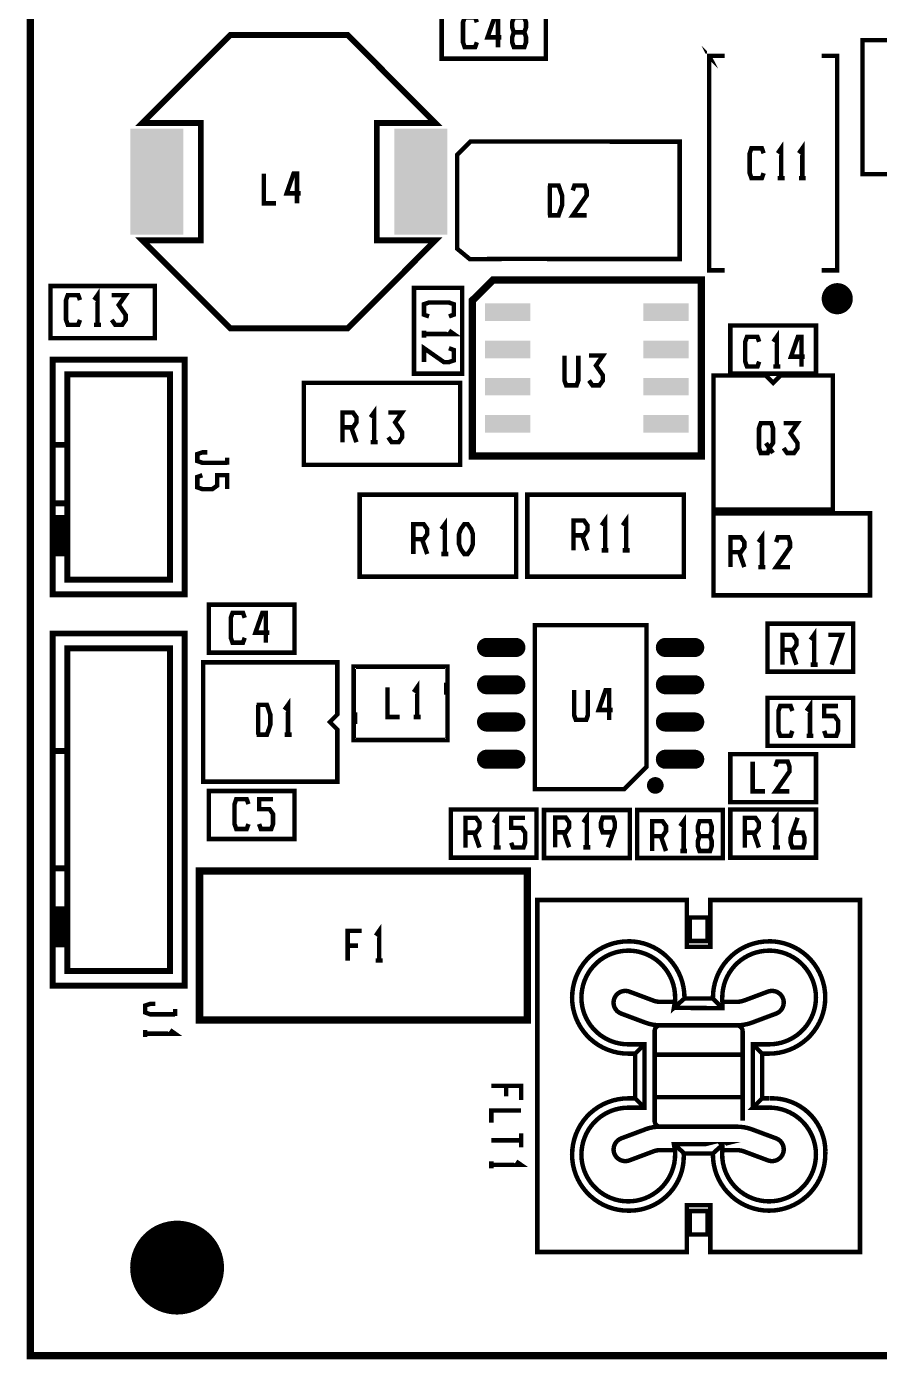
# Model space of a CAD drawing. Extents: x 0 to 130, y 331 to 429.
# Drawn here: x -0.19 to 28.88, y 338.89 to 384.32 of the extents above; entities that cross this region are included whole.
import ezdxf

# ---------------------------------------------------------------- set-up
doc = ezdxf.new("R2010")
doc.units = 0
doc.header["$MEASUREMENT"] = 0
doc.layers.get('0').update_dxf_attribs({"linetype": 'CONTINUOUS'})
for name, color, linetype in [('23-325-0_AST', 7, 'CONTINUOUS'), ('23-325-0_DRD', 1, 'CONTINUOUS'), ('THRUHOLE_NPT', 13, 'CONTINUOUS')]:
    doc.layers.add(name, color=color, linetype=linetype)

# ---------------------------------------------------------------- blocks, each defined once
blk = doc.blocks.new('RECTANGLE_50')
blk.add_solid([(0.29972, 0.7747), (0.29972, -0.7747), (-0.29972, 0.7747), (-0.29972, -0.7747)])
blk = doc.blocks.new('OBLONG_51')
at = {"const_width": 0.65024}
blk.add_lwpolyline([(0, 0.50038), (0, -0.50038)], dxfattribs=at)
at = {"const_width": 0.32512}
for points in [[(-0.16256, 0.50038, 1), (0.16256, 0.50038, 1)], [(-0.16256, -0.50038, 1), (0.16256, -0.50038, 1)]]:
    blk.add_lwpolyline(points, format="xyb", close=True, dxfattribs=at)
blk = doc.blocks.new('RECTANGLE_85')
blk.add_solid([(1.8034, 0.9017), (1.8034, -0.9017), (-1.8034, 0.9017), (-1.8034, -0.9017)])
blk = doc.blocks.new('ROUND_1')
at = {"const_width": 1.6002}
blk.add_lwpolyline([(-0.8001, 0, 1), (0.8001, 0, 1)], format="xyb", close=True, dxfattribs=at)

msp = doc.modelspace()

# ---------------------------------------------------------------- linework, layer by layer
at = {"layer": '23-325-0_AST'}
for points, const_width in [([(-0.06, 339.022), (129.939, 339.022), (129.939, 429.021), (-0.06, 429.021), (-0.06, 339.022)], 0.254), ([(17.514, 385.001), (17.514, 383.223), (13.958, 383.223), (13.958, 385.001), (17.514, 385.001)], 0.152), ([(15.159, 383.784), (15.101, 383.616), (14.745, 383.616), (14.687, 383.784), (14.687, 384.462), (14.745, 384.632), (15.101, 384.632), (15.159, 384.462)], 0.152), ([(15.997, 383.954), (15.525, 383.954), (15.761, 384.632), (15.881, 384.632), (15.881, 383.616)], 0.152), ([(16.777, 384.124), (16.836, 384.292), (16.836, 384.462), (16.777, 384.632), (16.422, 384.632), (16.363, 384.462), (16.363, 384.292), (16.422, 384.124), (16.777, 384.124), (16.836, 383.954), (16.836, 383.784), (16.777, 383.616), (16.422, 383.616), (16.363, 383.784), (16.363, 383.954), (16.422, 384.124)], 0.152), ([(10.75, 384.033), (13.749, 381.031), (11.751, 381.031), (11.751, 377.033), (13.749, 377.033), (10.75, 374.033), (6.752, 374.033), (3.752, 377.033), (5.751, 377.033), (5.751, 381.031), (3.752, 381.031), (6.752, 384.033), (10.75, 384.033)], 0.201), ([(32.373, 383.858), (32.373, 379.286), (30.595, 379.286), (30.341, 379.54), (30.087, 379.286), (28.309, 379.286), (28.309, 383.858), (32.373, 383.858)], 0.152), ([(23.61, 383.324), (23.076, 383.324), (23.102, 383.273), (23.076, 383.299), (23.076, 376.009), (23.61, 376.009)], 0.152), ([(26.912, 383.324), (27.445, 383.324), (27.445, 376.009), (26.912, 376.009)], 0.152), ([(16.081, 376.4), (14.923, 376.39), (14.491, 376.746), (14.491, 379.946), (14.948, 380.403), (22.073, 380.396), (22.073, 376.398), (20.435, 376.398), (16.081, 376.4)], 0.152), ([(24.936, 379.324), (24.875, 379.154), (24.519, 379.154), (24.461, 379.324), (24.461, 379.999), (24.519, 380.17), (24.875, 380.17), (24.936, 379.999)], 0.152), ([(25.535, 379.154), (25.535, 380.17), (25.418, 379.999)], 0.152), ([(26.256, 379.154), (26.256, 380.17), (26.137, 379.999)], 0.152), ([(8.311, 378.295), (7.897, 378.295), (7.897, 379.311)], 0.152), ([(9.15, 378.635), (8.675, 378.635), (8.913, 379.311), (9.03, 379.311), (9.03, 378.295)], 0.152), ([(17.59, 377.886), (17.946, 377.886), (18.065, 378.226), (18.065, 378.564), (17.946, 378.902), (17.59, 378.902)], 0.152), ([(17.648, 377.886), (17.648, 378.902)], 0.152), ([(18.903, 377.886), (18.428, 377.886), (18.903, 378.564), (18.903, 378.734), (18.842, 378.902), (18.487, 378.902), (18.428, 378.734)], 0.152), ([(25.654, 379.154), (25.418, 379.154)], 0.152), ([(26.373, 379.154), (26.137, 379.154)], 0.152), ([(15.009, 374.983), (15.009, 369.682), (22.81, 369.682), (22.81, 375.681), (15.71, 375.681), (15.009, 374.983)], 0.254), ([(0.623, 373.698), (0.623, 375.476), (4.179, 375.476), (4.179, 373.698), (0.623, 373.698)], 0.152), ([(1.631, 374.322), (1.57, 374.152), (1.215, 374.152), (1.156, 374.322), (1.156, 374.998), (1.215, 375.168), (1.57, 375.168), (1.631, 374.998)], 0.152), ([(2.231, 374.152), (2.231, 375.168), (2.114, 374.998)], 0.152), ([(2.713, 374.322), (2.833, 374.152), (3.069, 374.152), (3.188, 374.322), (3.188, 374.49), (2.952, 374.83), (3.188, 375.168), (2.713, 375.168)], 0.152), ([(14.656, 372.491), (14.656, 375.412), (13.018, 375.412), (13.018, 372.491), (14.656, 372.491)], 0.152), ([(27.892, 375.123), (26.998, 375.123)], 0.152), ([(27.844, 375.26), (27.044, 375.26)], 0.152), ([(27.092, 374.757), (27.092, 375.331)], 0.152), ([(27.732, 375.397), (27.158, 375.397)], 0.152), ([(27.229, 374.645), (27.229, 375.445)], 0.152), ([(27.366, 374.597), (27.366, 375.491)], 0.152), ([(27.504, 374.594), (27.504, 375.496)], 0.152), ([(27.641, 374.635), (27.641, 375.455)], 0.152), ([(27.778, 374.737), (27.778, 375.354)], 0.152), ([(13.529, 374.439), (13.358, 374.5), (13.358, 374.856), (13.529, 374.914), (14.207, 374.914), (14.374, 374.856), (14.374, 374.5), (14.207, 374.439)], 0.152), ([(27.895, 374.985), (26.993, 374.985)], 0.152), ([(27.854, 374.848), (27.034, 374.848)], 0.152), ([(27.753, 374.711), (27.135, 374.711)], 0.152), ([(2.35, 374.152), (2.114, 374.152)], 0.152), ([(13.358, 373.721), (13.358, 373.957)], 0.152), ([(13.358, 373.84), (14.374, 373.84), (14.207, 373.957)], 0.152), ([(23.8, 372.491), (26.721, 372.491), (26.721, 374.129), (23.8, 374.129), (23.8, 372.491)], 0.152), ([(24.783, 372.9), (24.725, 372.73), (24.369, 372.73), (24.308, 372.9), (24.308, 373.576), (24.369, 373.746), (24.725, 373.746), (24.783, 373.576)], 0.152), ([(25.385, 372.73), (25.385, 373.746), (25.266, 373.576)], 0.152), ([(26.34, 373.068), (25.868, 373.068), (26.104, 373.746), (26.223, 373.746), (26.223, 372.73)], 0.152), ([(13.358, 372.882), (13.358, 373.357), (14.037, 372.882), (14.207, 372.882), (14.374, 372.941), (14.374, 373.296), (14.207, 373.357)], 0.152), ([(0.702, 372.765), (0.702, 372.966), (5.2, 372.966), (5.2, 364.968), (0.702, 364.968), (0.702, 372.765)], 0.201), ([(0.702, 372.867), (0.702, 370.065), (1.202, 370.065), (1.202, 368.066), (0.702, 368.066), (0.702, 372.867)], 0.201), ([(18.619, 373.106), (18.619, 372.257), (18.56, 372.09), (18.205, 372.09), (18.144, 372.257), (18.144, 373.106)], 0.152), ([(18.982, 372.257), (19.101, 372.09), (19.337, 372.09), (19.457, 372.257), (19.457, 372.428), (19.221, 372.765), (19.457, 373.106), (18.982, 373.106)], 0.152), ([(1.202, 372.367), (1.202, 372.466), (4.702, 372.466), (4.702, 365.468), (1.202, 365.468), (1.202, 372.367)], 0.201), ([(23.229, 367.856), (23.229, 372.428), (25.007, 372.428), (25.261, 372.174), (25.515, 372.428), (27.293, 372.428), (27.293, 367.856), (23.229, 367.856)], 0.152), ([(25.502, 372.73), (25.266, 372.73)], 0.152), ([(14.593, 372.174), (9.259, 372.174), (9.259, 369.38), (14.593, 369.38), (14.593, 372.174)], 0.152), ([(10.58, 370.66), (10.935, 370.66), (11.055, 370.83), (11.055, 371), (10.935, 371.168), (10.58, 371.168), (10.58, 370.152)], 0.152), ([(11.657, 370.152), (11.657, 371.168), (11.537, 371)], 0.152), ([(12.139, 370.322), (12.256, 370.152), (12.495, 370.152), (12.612, 370.322), (12.612, 370.492), (12.375, 370.83), (12.612, 371.168), (12.139, 371.168)], 0.152), ([(10.877, 370.66), (11.055, 370.152)], 0.152), ([(24.778, 369.954), (24.837, 369.784), (25.075, 369.784), (25.134, 369.954), (25.253, 370.124), (25.253, 370.632), (25.192, 370.8), (24.837, 370.8), (24.778, 370.632), (24.778, 369.954)], 0.152), ([(25.616, 369.954), (25.736, 369.784), (25.972, 369.784), (26.091, 369.954), (26.091, 370.124), (25.853, 370.462), (26.091, 370.8), (25.616, 370.8)], 0.152), ([(11.773, 370.152), (11.537, 370.152)], 0.152), ([(25.014, 370.124), (25.253, 369.784)], 0.152), ([(5.972, 369.806), (5.802, 369.806), (5.632, 369.748), (5.632, 369.512), (5.802, 369.451), (6.648, 369.451)], 0.152), ([(6.648, 369.392), (6.648, 369.629)], 0.152), ([(5.802, 369.029), (5.632, 368.968), (5.632, 368.613), (5.802, 368.554), (6.14, 368.554), (6.31, 368.674), (6.31, 369.029), (6.648, 369.029), (6.648, 368.554)], 0.152), ([(16.498, 368.364), (11.164, 368.364), (11.164, 365.57), (16.498, 365.57), (16.498, 368.364)], 0.152), ([(22.213, 368.364), (16.879, 368.364), (16.879, 365.57), (22.213, 365.57), (22.213, 368.364)], 0.152), ([(0.702, 366.367), (0.702, 367.566)], 0.201), ([(1.202, 367.566), (0.702, 367.566)], 0.201), ([(1.202, 367.398), (0.702, 367.398)], 0.201), ([(0.869, 366.367), (0.869, 367.566)], 0.201), ([(1.049, 366.367), (1.049, 367.566)], 0.201), ([(1.202, 366.367), (1.202, 367.566)], 0.201), ([(14.07, 366.342), (14.07, 367.358), (13.95, 367.19)], 0.152), ([(18.454, 366.977), (18.809, 366.977), (18.929, 367.147), (18.929, 367.317), (18.809, 367.485), (18.454, 367.485), (18.454, 366.469)], 0.152), ([(19.531, 366.469), (19.531, 367.485), (19.411, 367.317)], 0.152), ([(20.249, 366.469), (20.249, 367.485), (20.13, 367.317)], 0.152), ([(23.229, 364.935), (28.563, 364.935), (28.563, 367.729), (23.229, 367.729), (23.229, 364.935)], 0.152), ([(1.202, 367.218), (0.702, 367.218)], 0.201), ([(1.202, 367.04), (0.702, 367.04)], 0.201), ([(12.993, 366.85), (13.348, 366.85), (13.468, 367.02), (13.468, 367.19), (13.348, 367.358), (12.993, 367.358), (12.993, 366.342)], 0.152), ([(14.73, 366.342), (14.611, 366.512), (14.552, 366.682), (14.552, 367.02), (14.611, 367.19), (14.73, 367.358), (14.847, 367.358), (14.966, 367.19), (15.025, 367.02), (15.025, 366.682), (14.966, 366.512), (14.847, 366.342), (14.73, 366.342)], 0.152), ([(18.751, 366.977), (18.929, 366.469)], 0.152), ([(24.88, 365.897), (24.88, 366.913), (24.76, 366.746)], 0.152), ([(1.202, 366.86), (0.702, 366.86)], 0.201), ([(1.202, 366.68), (0.702, 366.68)], 0.201), ([(1.202, 366.499), (0.702, 366.499)], 0.201), ([(13.29, 366.85), (13.468, 366.342)], 0.152), ([(23.803, 366.405), (24.158, 366.405), (24.278, 366.575), (24.278, 366.746), (24.158, 366.913), (23.803, 366.913), (23.803, 365.897)], 0.152), ([(25.835, 365.897), (25.362, 365.897), (25.835, 366.575), (25.835, 366.746), (25.776, 366.913), (25.421, 366.913), (25.362, 366.746)], 0.152), ([(1.202, 366.367), (0.702, 366.367)], 0.201), ([(14.186, 366.342), (13.95, 366.342)], 0.152), ([(19.647, 366.469), (19.411, 366.469)], 0.152), ([(20.369, 366.469), (20.13, 366.469)], 0.152), ([(24.1, 366.405), (24.278, 365.897)], 0.152), ([(24.997, 365.897), (24.76, 365.897)], 0.152), ([(8.941, 364.617), (6.02, 364.617), (6.02, 362.979), (8.941, 362.979), (8.941, 364.617)], 0.152), ([(7.247, 363.489), (7.186, 363.322), (6.831, 363.322), (6.772, 363.489), (6.772, 364.168), (6.831, 364.338), (7.186, 364.338), (7.247, 364.168)], 0.152), ([(8.085, 363.66), (7.61, 363.66), (7.847, 364.338), (7.966, 364.338), (7.966, 363.322)], 0.152), ([(20.181, 358.331), (20.943, 359.093), (20.943, 363.919), (17.133, 363.919), (17.133, 358.331), (20.181, 358.331)], 0.152), ([(25.07, 362.331), (27.991, 362.331), (27.991, 363.969), (25.07, 363.969), (25.07, 362.331)], 0.152), ([(26.655, 362.57), (26.655, 363.586), (26.536, 363.416)], 0.152), ([(0.702, 363.533), (0.702, 363.632), (5.2, 363.632), (5.2, 351.633), (0.702, 351.633), (0.702, 363.533)], 0.201), ([(25.578, 363.078), (25.934, 363.078), (26.053, 363.248), (26.053, 363.416), (25.934, 363.586), (25.578, 363.586), (25.578, 362.57)], 0.152), ([(27.255, 362.57), (27.61, 363.586), (27.138, 363.586)], 0.152), ([(1.202, 363.032), (1.202, 363.131), (4.702, 363.131), (4.702, 352.133), (1.202, 352.133), (1.202, 363.032)], 0.201), ([(25.875, 363.078), (26.053, 362.57)], 0.152), ([(5.83, 362.649), (10.402, 362.649), (10.402, 360.871), (10.148, 360.617), (10.402, 360.363), (10.402, 358.585), (5.83, 358.585), (5.83, 362.649)], 0.152), ([(11.011, 362.501), (10.961, 362.501), (10.961, 362.453), (10.961, 360.053), (10.961, 360.002), (11.011, 360.002)], 0.152), ([(11.011, 362.501), (14.11, 362.501)], 0.152), ([(14.11, 360.002), (14.161, 360.002), (14.161, 360.053), (14.161, 362.453), (14.161, 362.501), (14.11, 362.501)], 0.152), ([(26.772, 362.57), (26.536, 362.57)], 0.152), ([(13.127, 360.787), (13.127, 361.803), (13.01, 361.633)], 0.152), ([(14.11, 361.551), (14.11, 361.953)], 0.152), ([(12.528, 360.787), (12.111, 360.787), (12.111, 361.803)], 0.152), ([(18.946, 361.704), (18.946, 360.858), (18.888, 360.688), (18.532, 360.688), (18.474, 360.858), (18.474, 361.704)], 0.152), ([(19.785, 361.026), (19.312, 361.026), (19.548, 361.704), (19.668, 361.704), (19.668, 360.688)], 0.152), ([(7.648, 360.185), (8.004, 360.185), (8.121, 360.523), (8.121, 360.863), (8.004, 361.201), (7.648, 361.201)], 0.152), ([(7.707, 360.185), (7.707, 361.201)], 0.152), ([(8.723, 360.185), (8.723, 361.201), (8.603, 361.031)], 0.152), ([(27.991, 361.442), (25.07, 361.442), (25.07, 359.804), (27.991, 359.804), (27.991, 361.442)], 0.152), ([(25.916, 360.314), (25.855, 360.147), (25.5, 360.147), (25.441, 360.314), (25.441, 360.993), (25.5, 361.163), (25.855, 361.163), (25.916, 360.993)], 0.152), ([(26.516, 360.147), (26.516, 361.163), (26.399, 360.993)], 0.152), ([(26.998, 360.314), (27.059, 360.147), (27.415, 360.147), (27.473, 360.314), (27.473, 360.655), (27.354, 360.822), (26.998, 360.822), (26.998, 361.163), (27.473, 361.163)], 0.152), ([(11.011, 360.952), (11.011, 360.551)], 0.152), ([(13.247, 360.787), (13.01, 360.787)], 0.152), ([(8.842, 360.185), (8.603, 360.185)], 0.152), ([(26.635, 360.147), (26.399, 360.147)], 0.152), ([(14.11, 360.002), (11.011, 360.002)], 0.152), ([(0.702, 359.532), (0.702, 355.631), (1.202, 355.631), (1.202, 359.631), (0.702, 359.631), (0.702, 359.532)], 0.201), ([(23.8, 357.886), (26.721, 357.886), (26.721, 359.524), (23.8, 359.524), (23.8, 357.886)], 0.152), ([(24.979, 358.252), (24.562, 358.252), (24.562, 359.268)], 0.152), ([(25.817, 358.252), (25.342, 358.252), (25.817, 358.93), (25.817, 359.098), (25.756, 359.268), (25.4, 359.268), (25.342, 359.098)], 0.152), ([(21.448, 358.425), (21.037, 358.425)], 0.152), ([(21.42, 358.562), (21.062, 358.562)], 0.152), ([(21.136, 358.277), (21.136, 358.635)], 0.152), ([(21.273, 358.249), (21.273, 358.663)], 0.152), ([(21.41, 358.333), (21.41, 358.58)], 0.152), ([(8.941, 358.267), (6.02, 358.267), (6.02, 356.629), (8.941, 356.629), (8.941, 358.267)], 0.152), ([(7.374, 357.139), (7.313, 356.972), (6.958, 356.972), (6.899, 357.139), (6.899, 357.818), (6.958, 357.988), (7.313, 357.988), (7.374, 357.818)], 0.152), ([(7.737, 357.139), (7.796, 356.972), (8.151, 356.972), (8.212, 357.139), (8.212, 357.48), (8.093, 357.647), (7.737, 357.647), (7.737, 357.988), (8.212, 357.988)], 0.152), ([(21.364, 358.287), (21.118, 358.287)], 0.152), ([(17.196, 357.632), (14.275, 357.632), (14.275, 355.994), (17.196, 355.994), (17.196, 357.632)], 0.152), ([(15.848, 356.337), (15.848, 357.353), (15.731, 357.183)], 0.152), ([(17.45, 355.981), (20.371, 355.981), (20.371, 357.619), (17.45, 357.619), (17.45, 355.981)], 0.152), ([(18.908, 356.347), (18.908, 357.363), (18.789, 357.193)], 0.152), ([(20.625, 355.981), (23.546, 355.981), (23.546, 357.619), (20.625, 357.619), (20.625, 355.981)], 0.152), ([(22.21, 356.22), (22.21, 357.236), (22.091, 357.066)], 0.152), ([(26.721, 357.632), (23.8, 357.632), (23.8, 355.994), (26.721, 355.994), (26.721, 357.632)], 0.152), ([(25.373, 356.337), (25.373, 357.353), (25.256, 357.183)], 0.152), ([(14.773, 356.845), (15.129, 356.845), (15.248, 357.012), (15.248, 357.183), (15.129, 357.353), (14.773, 357.353), (14.773, 356.337)], 0.152), ([(16.33, 356.504), (16.391, 356.337), (16.747, 356.337), (16.805, 356.504), (16.805, 356.845), (16.686, 357.012), (16.33, 357.012), (16.33, 357.353), (16.805, 357.353)], 0.152), ([(17.831, 356.855), (18.187, 356.855), (18.306, 357.025), (18.306, 357.193), (18.187, 357.363), (17.831, 357.363), (17.831, 356.347)], 0.152), ([(19.805, 356.855), (19.449, 356.855), (19.391, 357.025), (19.391, 357.193), (19.449, 357.363), (19.805, 357.363), (19.863, 357.193), (19.863, 357.025), (19.627, 356.347)], 0.152), ([(21.133, 356.728), (21.489, 356.728), (21.608, 356.898), (21.608, 357.066), (21.489, 357.236), (21.133, 357.236), (21.133, 356.22)], 0.152), ([(23.107, 356.728), (23.165, 356.898), (23.165, 357.066), (23.107, 357.236), (22.751, 357.236), (22.693, 357.066), (22.693, 356.898), (22.751, 356.728), (23.107, 356.728), (23.165, 356.558), (23.165, 356.39), (23.107, 356.22), (22.751, 356.22), (22.693, 356.39), (22.693, 356.558), (22.751, 356.728)], 0.152), ([(24.298, 356.845), (24.654, 356.845), (24.773, 357.012), (24.773, 357.183), (24.654, 357.353), (24.298, 357.353), (24.298, 356.337)], 0.152), ([(25.916, 356.845), (26.272, 356.845), (26.33, 356.675), (26.33, 356.504), (26.272, 356.337), (25.916, 356.337), (25.855, 356.504), (25.855, 356.675), (26.094, 357.353)], 0.152), ([(15.07, 356.845), (15.248, 356.337)], 0.152), ([(18.128, 356.855), (18.306, 356.347)], 0.152), ([(21.43, 356.728), (21.608, 356.22)], 0.152), ([(24.595, 356.845), (24.773, 356.337)], 0.152), ([(15.967, 356.337), (15.731, 356.337)], 0.152), ([(19.025, 356.347), (18.789, 356.347)], 0.152), ([(22.327, 356.22), (22.091, 356.22)], 0.152), ([(25.492, 356.337), (25.256, 356.337)], 0.152), ([(5.703, 350.457), (16.879, 350.457), (16.879, 355.537), (5.703, 355.537), (5.703, 350.457)], 0.254), ([(0.702, 353.032), (0.702, 354.231)], 0.201), ([(1.202, 354.231), (0.702, 354.231)], 0.201), ([(0.869, 353.032), (0.869, 354.231)], 0.201), ([(1.049, 353.032), (1.049, 354.231)], 0.201), ([(1.202, 353.032), (1.202, 354.231)], 0.201), ([(23.12, 354.551), (23.12, 352.951), (22.319, 352.951), (22.319, 354.551), (17.222, 354.551), (17.222, 342.552), (22.319, 342.552), (22.319, 344.152), (23.12, 344.152), (23.12, 342.552), (28.22, 342.552), (28.22, 354.551), (23.12, 354.551)], 0.152), ([(1.202, 354.063), (0.702, 354.063)], 0.201), ([(1.202, 353.883), (0.702, 353.883)], 0.201), ([(22.319, 353.853), (22.421, 353.853)], 0.152), ([(23.02, 353.952), (23.02, 353.152), (22.421, 353.152), (22.421, 353.952), (23.02, 353.952)], 0.152), ([(23.02, 353.853), (23.12, 353.853)], 0.152), ([(1.202, 353.705), (0.702, 353.705)], 0.201), ([(1.202, 353.525), (0.702, 353.525)], 0.201), ([(1.202, 353.345), (0.702, 353.345)], 0.201), ([(10.757, 352.486), (10.757, 353.502), (11.232, 353.502)], 0.152), ([(11.832, 352.486), (11.832, 353.502), (11.715, 353.334)], 0.152), ([(1.202, 353.164), (0.702, 353.164)], 0.201), ([(1.202, 353.032), (0.702, 353.032)], 0.201), ([(11.113, 352.994), (10.757, 352.994)], 0.152), ([(11.951, 352.486), (11.715, 352.486)], 0.152), ([(21.176, 351.122), (20.361, 351.427)], 0.152), ([(22.236, 351.193), (21.877, 350.876), (21.911, 351.079), (21.42, 351.079)], 0.152), ([(21.877, 350.876), (23.531, 350.863), (23.531, 351.079)], 0.152), ([(21.905, 351.023), (21.912, 351.079)], 0.152), ([(22.236, 351.193), (22.235, 351.229)], 0.152), ([(22.236, 351.193), (23.206, 351.193), (23.485, 350.914)], 0.152), ([(23.531, 351.079), (24.021, 351.079)], 0.152), ([(24.265, 351.122), (25.08, 351.427)], 0.152), ([(4.194, 351.01), (4.024, 351.01), (3.856, 350.952), (3.856, 350.716), (4.024, 350.655), (4.872, 350.655)], 0.152), ([(4.872, 350.596), (4.872, 350.833)], 0.152), ([(20.082, 350.678), (20.895, 350.373)], 0.152), ([(25.36, 350.678), (24.544, 350.373)], 0.152), ([(21.42, 350.279), (24.021, 350.279)], 0.152), ([(3.856, 349.878), (3.856, 350.114)], 0.152), ([(3.856, 349.994), (4.872, 349.994), (4.702, 350.114)], 0.152), ([(21.22, 350.078), (21.22, 347.828), (24.219, 347.828), (24.219, 347.025)], 0.152), ([(24.219, 350.078), (24.219, 349.278), (24.219, 347.828)], 0.152), ([(20.32, 347.472), (20.874, 347.472), (20.874, 349.631), (20.32, 349.631)], 0.152), ([(20.32, 347.79), (20.557, 347.79), (20.557, 349.314), (20.32, 349.314)], 0.152), ([(20.557, 349.314), (20.874, 349.631)], 0.152), ([(24.219, 349.278), (24.021, 349.278), (21.42, 349.278), (21.22, 349.278)], 0.152), ([(25.121, 349.631), (24.567, 349.631), (24.567, 347.472)], 0.152), ([(24.885, 347.79), (24.885, 349.314), (24.567, 349.631)], 0.152), ([(25.121, 349.314), (24.885, 349.314)], 0.152), ([(15.652, 348.214), (16.668, 348.214), (16.668, 347.739)], 0.152), ([(16.16, 347.858), (16.16, 348.214)], 0.152), ([(20.874, 347.472), (20.557, 347.79)], 0.152), ([(21.22, 347.025), (21.22, 347.828)], 0.152), ([(25.121, 347.79), (24.885, 347.79), (24.567, 347.472), (25.121, 347.472)], 0.152), ([(25.218, 347.792), (25.134, 347.79)], 0.152), ([(15.652, 346.959), (15.652, 347.376), (16.668, 347.376)], 0.152), ([(16.668, 346.121), (16.668, 346.596)], 0.152), ([(20.895, 346.73), (20.082, 346.426)], 0.152), ([(24.021, 346.827), (21.42, 346.827)], 0.152), ([(25.36, 346.426), (24.544, 346.73)], 0.152), ([(15.652, 346.36), (16.668, 346.36)], 0.152), ([(23.531, 346.027), (23.534, 346.189), (23.508, 346.215), (23.559, 346.228), (21.877, 346.228), (21.911, 346.027)], 0.152), ([(21.877, 346.228), (22.236, 345.91), (23.206, 345.91), (23.562, 346.228)], 0.152), ([(21.911, 346.027), (21.905, 346.08)], 0.152), ([(15.652, 345.402), (15.652, 345.638)], 0.152), ([(15.652, 345.521), (16.668, 345.521), (16.498, 345.638)], 0.152), ([(20.361, 345.676), (21.176, 345.981)], 0.152), ([(21.42, 346.027), (21.911, 346.027)], 0.152), ([(22.213, 345.806), (22.211, 345.885)], 0.152), ([(23.206, 345.91), (23.206, 345.877)], 0.152), ([(23.531, 346.027), (24.021, 346.027)], 0.152), ([(24.265, 345.981), (25.08, 345.676)], 0.152), ([(27.039, 345.885), (27.041, 345.968)], 0.152), ([(20.32, 343.962), (20.369, 343.964)], 0.152), ([(23.02, 343.952), (23.02, 343.152), (22.421, 343.152), (22.421, 343.952), (23.02, 343.952)], 0.152), ([(22.421, 343.251), (22.319, 343.251)], 0.152), ([(23.12, 343.251), (23.02, 343.251)], 0.152)]:
    msp.add_lwpolyline(points, dxfattribs=dict(at, const_width=const_width))
at = {"layer": '23-325-0_AST', "const_width": 0.152}
for points in [[(27.445, 375.499, 0.414214), (26.991, 375.044)], [(27.9, 375.044, 0.414214), (27.445, 375.499)], [(26.991, 375.044, 0.414214), (27.445, 374.589)], [(27.445, 374.589, 0.414214), (27.9, 375.044)], [(11.011, 362.501, 0.414214), (10.963, 362.453)], [(14.161, 362.453, 0.414214), (14.11, 362.504)], [(10.961, 360.053, 0.414214), (11.011, 360.002)], [(14.11, 360.002, 0.414214), (14.161, 360.053)], [(21.242, 358.663, 0.414214), (21.034, 358.455)], [(21.034, 358.455, 0.414214), (21.242, 358.247)], [(21.451, 358.455, 0.414214), (21.242, 358.663)], [(21.242, 358.247, 0.414214), (21.451, 358.455)], [(20.32, 353.141, 0.414214), (18.408, 351.229)], [(22.236, 351.229, 0.414214), (20.32, 353.144)], [(25.121, 353.141, 0.414214), (23.208, 351.229)], [(27.036, 351.229, 0.414214), (25.121, 353.144)], [(20.32, 352.824, 0.414214), (18.725, 351.229)], [(21.918, 351.229, 0.414214), (20.32, 352.826)], [(25.121, 352.824, 0.414214), (23.526, 351.229)], [(26.719, 351.229, 0.414214), (25.121, 352.826)], [(18.405, 351.229, 0.414214), (20.32, 349.314)], [(18.723, 351.229, 0.414214), (20.32, 349.631)], [(20.221, 351.452, 0.414214), (19.82, 351.051)], [(19.82, 351.051, 0.312843), (20.082, 350.678)], [(20.361, 351.427, 0.089187), (20.221, 351.452)], [(21.176, 351.122, 0.089291), (21.42, 351.078)], [(21.911, 351.079, 0.023497), (21.918, 351.229)], [(23.523, 351.229, 0.023497), (23.53, 351.079)], [(24.021, 351.079, 0.089291), (24.265, 351.123)], [(25.22, 351.452, 0.089187), (25.08, 351.427)], [(25.121, 349.631, 0.414214), (26.719, 351.229)], [(25.121, 349.314, 0.414214), (27.036, 351.229)], [(25.596, 351.191, 0.313447), (25.22, 351.452)], [(25.36, 350.678, 0.312838), (25.619, 351.051)], [(25.621, 351.051, 0.089188), (25.596, 351.191)], [(20.895, 350.373, 0.089784), (21.42, 350.278)], [(21.42, 350.279, 0.414214), (21.22, 350.078)], [(24.021, 350.279, 0.089384), (24.544, 350.373)], [(24.219, 350.078, 0.414214), (24.021, 350.276)], [(20.32, 347.79, 0.414214), (18.408, 345.877)], [(20.32, 347.472, 0.414214), (18.725, 345.877)], [(26.719, 345.877, 0.414214), (25.121, 347.475)], [(27.041, 345.968, 0.414214), (25.218, 347.792)], [(21.22, 347.025, 0.414214), (21.42, 346.824)], [(21.42, 346.827, 0.089784), (20.894, 346.732)], [(24.544, 346.73, 0.089384), (24.021, 346.825)], [(19.82, 346.052, 0.414214), (20.221, 345.651)], [(20.082, 346.426, 0.312838), (19.823, 346.052)], [(21.905, 346.08, 0.023485), (21.879, 346.228)], [(25.621, 346.052, 0.312843), (25.36, 346.426)], [(25.596, 345.913, 0.089187), (25.621, 346.052)], [(18.405, 345.877, 0.414214), (20.32, 343.962)], [(18.723, 345.877, 0.414214), (20.32, 344.279)], [(20.221, 345.651, 0.089187), (20.361, 345.676)], [(20.32, 344.279, 0.414214), (21.918, 345.877)], [(20.369, 343.962, 0.414214), (22.213, 345.806)], [(21.42, 346.027, 0.089291), (21.176, 345.983)], [(21.918, 345.877, 0.023497), (21.911, 346.027)], [(23.206, 345.877, 0.414214), (25.121, 343.962)], [(23.523, 345.877, 0.414214), (25.121, 344.279)], [(23.531, 346.027, 0.023497), (23.524, 345.877)], [(24.265, 345.981, 0.089291), (24.021, 346.025)], [(25.08, 345.676, 0.089187), (25.22, 345.651)], [(25.121, 344.279, 0.414214), (26.719, 345.877)], [(25.121, 343.962, 0.414214), (27.036, 345.877)], [(25.22, 345.651, 0.313448), (25.596, 345.913)]]:
    msp.add_lwpolyline(points, format="xyb", dxfattribs=at)
at = {"layer": '23-325-0_DRD'}
for p, q in [((-0.06, 429.021), (-0.06, 339.022)), ((-0.06, 339.022), (129.939, 339.022))]:
    msp.add_line(p, q, dxfattribs=at)

# ---------------------------------------------------------------- block references
at = {"layer": '23-325-0_AST', "rotation": 270}
for name, p in [('RECTANGLE_85', (4.252, 379.032)), ('RECTANGLE_85', (13.249, 379.032)), ('RECTANGLE_50', (16.211, 374.587)), ('RECTANGLE_50', (21.611, 374.587)), ('RECTANGLE_50', (16.211, 373.317)), ('RECTANGLE_50', (21.611, 373.317)), ('RECTANGLE_50', (16.211, 372.047)), ('RECTANGLE_50', (21.611, 372.047)), ('RECTANGLE_50', (16.211, 370.777)), ('RECTANGLE_50', (21.611, 370.777)), ('OBLONG_51', (15.99, 363.157)), ('OBLONG_51', (22.086, 363.157)), ('OBLONG_51', (15.99, 361.887)), ('OBLONG_51', (22.086, 361.887)), ('OBLONG_51', (15.99, 360.617)), ('OBLONG_51', (22.086, 360.617)), ('OBLONG_51', (15.99, 359.347)), ('OBLONG_51', (22.086, 359.347))]:
    msp.add_blockref(name, p, dxfattribs=at)
at = {"layer": 'THRUHOLE_NPT', "rotation": 270}
msp.add_blockref('ROUND_1', (4.941, 342.021), dxfattribs=at)

doc.saveas('drawing.dxf')
